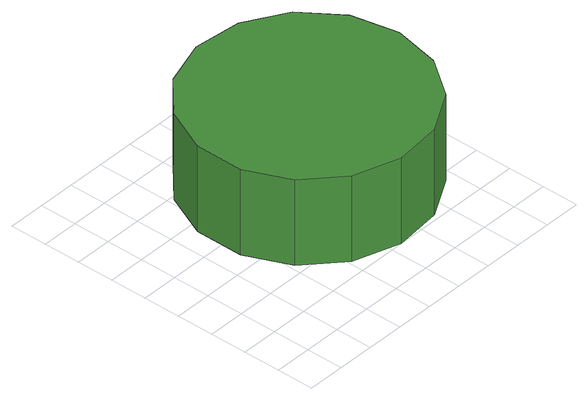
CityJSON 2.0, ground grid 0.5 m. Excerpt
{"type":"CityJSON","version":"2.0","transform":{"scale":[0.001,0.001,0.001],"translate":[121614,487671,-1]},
"CityObjects":{
"tree1":{"type":"SolitaryVegetationObject","attributes":{"function":"something"},"geometry":[{"type":"MultiSurface","lod":"1","boundaries":[[[0,1,2,3,4,5,6,7,8,9,10,11,12,13,14]],[[15,16,17,18,19,20,21,22,23,24,25,26,27,28,29]],[[0,29,28,1]],[[1,28,27,2]],[[2,27,26,3]],[[3,26,25,4]],[[4,25,24,5]],[[5,24,23,6]],[[6,23,22,7]],[[7,22,21,8]],[[8,21,20,9]],[[9,20,19,10]],[[10,19,18,11]],[[11,18,17,12]],[[12,17,16,13]],[[13,16,15,14]],[[14,15,29,0]]]}]}
},
"vertices":[
[3877,2048,1978],[3743,2679,1978],[3364,3200,1978],[2805,3522,1978],[2164,3590,1978],[1551,3391,1978],[1072,2959,1978],[810,2370,1978],[810,1726,1978],[1072,1137,1978],[1551,705,1978],[2164,506,1978],[2805,573,1978],[3364,896,1978],[3743,1417,1978],[3743,1417,761],[3364,896,761],[2805,573,761],[2164,506,761],[1551,705,761],[1072,1137,761],[810,1726,761],[810,2370,761],[1072,2959,761],[1551,3391,761],[2164,3590,761],[2805,3522,761],[3364,3200,761],[3743,2679,761],[3877,2048,761]
]}
